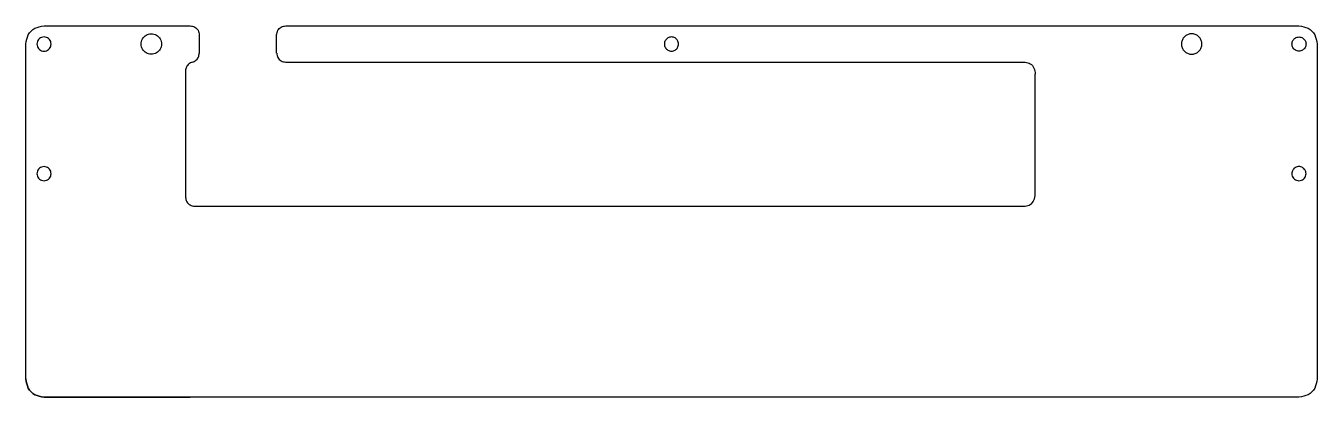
# Model space of a CAD drawing. Header units: millimetres. Extents: x 96 to 380, y 132 to 214.
import ezdxf

# ---------------------------------------------------------------- set-up
doc = ezdxf.new("R2010")
doc.units = ezdxf.units.MM
doc.layers.add('Layer_1', color=7, linetype='CONTINUOUS')

msp = doc.modelspace()

# ---------------------------------------------------------------- linework, layer by layer
at = {"layer": 'Layer_1', "color": 1}
for p, q in [((100.28851, 213.499549), (132.40541, 213.501149)), ((100.28851, 213.499548), (132.40541, 213.501148)), ((153.405668, 213.50146), (376.03877, 213.49946)), ((134.405735, 211.50129), (134.405735, 207.45581)), ((151.405743, 207.45581), (151.405743, 211.50129)), ((96.288726, 135.85392), (96.288726, 209.501445)), ((101.84648, 209.49912), (101.84648, 209.49912)), ((126.113459, 209.49912), (126.113459, 209.49912)), ((239.721534, 209.49912), (239.721534, 209.49912)), ((354.71346, 209.49912), (354.71346, 209.49912)), ((377.59661, 209.49912), (377.59661, 209.49912)), ((380.03745, 209.499378), (380.03745, 139.87538)), ((153.33365, 205.522705), (315.849447, 205.522705)), ((131.377935, 203.578431), (131.382235, 175.84851)), ((318.10364, 179.172272), (318.10364, 202.86299)), ((101.84401, 181.00311), (101.84401, 181.00311)), ((318.10371, 176.515619), (318.10364, 179.172272)), ((377.59386, 181.00311), (377.59386, 181.00311)), ((133.382225, 173.8485), (160.449435, 173.8513)), ((160.449435, 173.8513), (313.59608, 173.8513)), ((313.59608, 173.8513), (315.8499, 173.8555)), ((380.03745, 139.87538), (380.03845, 135.87505)), ((132.40535, 131.87329), (100.28845, 131.87529)), ((100.28851, 131.87569), (132.40541, 131.87369)), ((153.40535, 131.87307), (132.40535, 131.87329)), ((376.03845, 131.87507), (153.40535, 131.87307))]:
    msp.add_line(p, q, dxfattribs=at)
for points, knots in [([(96.288515, 209.499549), (96.398535, 210.200452), (96.615313, 211.581469), (98.20659, 213.172748), (99.587607, 213.389528), (100.28851, 213.499549)], [0, 0, 0, 0, 2.091435, 4.120838, 6.212274, 6.212274, 6.212274, 6.212274]), ([(96.288516, 209.499548), (96.398536, 210.200451), (96.615314, 211.581468), (98.206591, 213.172747), (99.587607, 213.389527), (100.28851, 213.499548)], [0, 0, 0, 0, 2.091435, 4.120838, 6.212273, 6.212273, 6.212273, 6.212273]), ([(132.40541, 213.501149), (132.755862, 213.446138), (133.446374, 213.337747), (134.242016, 212.542104), (134.350401, 211.851592), (134.40541, 211.501139)], [0, 0, 0, 0, 1.045721, 2.060429, 3.106148, 3.106148, 3.106148, 3.106148]), ([(132.40541, 213.501148), (132.755862, 213.446137), (133.446374, 213.337746), (134.242016, 212.542103), (134.350401, 211.851591), (134.40541, 211.501138)], [0, 0, 0, 0, 1.045721, 2.060429, 3.106148, 3.106148, 3.106148, 3.106148]), ([(151.405669, 211.50145), (151.460678, 211.851902), (151.569064, 212.542414), (152.364704, 213.338059), (153.055215, 213.446449), (153.405668, 213.50146)], [0, 0, 0, 0, 1.04572, 2.060426, 3.106147, 3.106147, 3.106147, 3.106147]), ([(376.03877, 213.49946), (376.739673, 213.389439), (378.120692, 213.172662), (379.711972, 211.581382), (379.928749, 210.200363), (380.03877, 209.49946)], [0, 0, 0, 0, 2.091437, 4.120842, 6.212279, 6.212279, 6.212279, 6.212279]), ([(101.84648, 209.49912), (101.827869, 209.316738), (101.790919, 208.954635), (101.504202, 208.476038), (101.084324, 208.120157), (100.564312, 207.931381), (100.012489, 207.931381), (99.493204, 208.120157), (99.070421, 208.476038), (98.794501, 208.954635), (98.698174, 209.49912), (98.794501, 210.043605), (99.070421, 210.522202), (99.493204, 210.878083), (100.012489, 211.066859), (100.564312, 211.066859), (101.084324, 210.878083), (101.504202, 210.522202), (101.790919, 210.043605), (101.827869, 209.681502), (101.84648, 209.49912)], [0, 0, 0, 0, 0.544375, 1.080807, 1.624791, 2.168566, 2.704478, 3.248253, 3.792237, 4.328669, 4.873044, 5.417418, 5.95385, 6.497835, 7.04161, 7.577521, 8.121296, 8.665281, 9.201713, 9.746087, 9.746087, 9.746087, 9.746087]), ([(121.613458, 209.49912), (121.675507, 209.895593), (121.797766, 210.676788), (122.69276, 211.536627), (123.863458, 211.855214), (125.034157, 211.536627), (125.929151, 210.676788), (126.05141, 209.895593), (126.113459, 209.49912)], [0, 0, 0, 0, 1.176049, 2.317236, 3.493285, 4.669333, 5.81052, 6.986569, 6.986569, 6.986569, 6.986569]), ([(239.721534, 209.49912), (239.678639, 209.224441), (239.594128, 208.683271), (238.973921, 208.087481), (238.164889, 207.866697), (237.347351, 208.087481), (236.752162, 208.683271), (236.530879, 209.49912), (236.752162, 210.314969), (237.347351, 210.910759), (238.164889, 211.131543), (238.973921, 210.910759), (239.594128, 210.314969), (239.678639, 209.773799), (239.721534, 209.49912)], [0, 0, 0, 0, 0.814752, 1.605221, 2.419712, 3.234202, 4.024672, 4.839424, 5.654175, 6.444645, 7.259135, 8.073626, 8.864095, 9.678847, 9.678847, 9.678847, 9.678847]), ([(354.71346, 209.49912), (354.686577, 209.236061), (354.633196, 208.713709), (354.219045, 208.023413), (353.612658, 207.510195), (352.861762, 207.238002), (352.064976, 207.238002), (351.315132, 207.510195), (350.704545, 208.023413), (350.305997, 208.713709), (350.166843, 209.49912), (350.305997, 210.284531), (350.704545, 210.974827), (351.315132, 211.488045), (352.064976, 211.760238), (352.861762, 211.760238), (353.612658, 211.488045), (354.219045, 210.974827), (354.633196, 210.284531), (354.686577, 209.762179), (354.71346, 209.49912)], [0, 0, 0, 0, 0.785171, 1.559105, 2.344276, 3.129447, 3.903381, 4.688552, 5.473723, 6.247657, 7.032828, 7.817999, 8.591933, 9.377104, 10.162275, 10.936209, 11.72138, 12.506551, 13.280485, 14.065656, 14.065656, 14.065656, 14.065656]), ([(374.4803, 209.49912), (374.523711, 209.773699), (374.609213, 210.314511), (375.228492, 210.909718), (376.038455, 211.130387), (376.848418, 210.909718), (377.467697, 210.314511), (377.553199, 209.773699), (377.59661, 209.49912)], [0, 0, 0, 0, 0.81479, 1.604815, 2.418227, 3.231639, 4.021664, 4.836454, 4.836454, 4.836454, 4.836454]), ([(126.113459, 209.49912), (126.05141, 209.102647), (125.929151, 208.321452), (125.034157, 207.461613), (123.863458, 207.143026), (122.69276, 207.461613), (121.797766, 208.321452), (121.675507, 209.102647), (121.613458, 209.49912)], [0, 0, 0, 0, 1.176049, 2.317236, 3.493285, 4.669333, 5.81052, 6.986569, 6.986569, 6.986569, 6.986569]), ([(132.891206, 205.519457), (133.168286, 205.629035), (133.716331, 205.845774), (134.28973, 206.58015), (134.367092, 207.164397), (134.406205, 207.459779)], [0, 0, 0, 0, 0.883261, 1.747033, 2.630293, 2.630293, 2.630293, 2.630293]), ([(151.4065, 207.522966), (151.461508, 207.172514), (151.569892, 206.482003), (152.365529, 205.686357), (153.056038, 205.577967), (153.40649, 205.522956)], [0, 0, 0, 0, 1.045719, 2.060423, 3.106142, 3.106142, 3.106142, 3.106142]), ([(377.59661, 209.49912), (377.553199, 209.224541), (377.467697, 208.683729), (376.848418, 208.088522), (376.038455, 207.867853), (375.228492, 208.088522), (374.609213, 208.683729), (374.523711, 209.224541), (374.4803, 209.49912)], [0, 0, 0, 0, 0.81479, 1.604815, 2.418227, 3.231639, 4.021664, 4.836454, 4.836454, 4.836454, 4.836454]), ([(132.892934, 205.518753), (132.615855, 205.409175), (132.067809, 205.192436), (131.49441, 204.45806), (131.417048, 203.873813), (131.377935, 203.578431)], [0, 0, 0, 0, 0.883261, 1.747032, 2.630293, 2.630293, 2.630293, 2.630293]), ([(315.849503, 205.522653), (316.249956, 205.443865), (317.069873, 205.28255), (317.933461, 204.199173), (318.044907, 203.322165), (318.103315, 202.862535)], [0, 0, 0, 0, 1.194112, 2.44491, 3.822334, 3.822334, 3.822334, 3.822334]), ([(101.84401, 181.00311), (101.825392, 180.820931), (101.788424, 180.459179), (101.501606, 179.981119), (101.081657, 179.625694), (100.561629, 179.437188), (100.009821, 179.437188), (99.490522, 179.625694), (99.067665, 179.981119), (98.791652, 180.459179), (98.695283, 181.00311), (98.791652, 181.547041), (99.067665, 182.025101), (99.490522, 182.380526), (100.009821, 182.569032), (100.561629, 182.569032), (101.081657, 182.380526), (101.501606, 182.025101), (101.788424, 181.547041), (101.825392, 181.185289), (101.84401, 181.00311)], [0, 0, 0, 0, 0.543765, 1.079748, 1.623512, 2.167277, 2.703259, 3.247024, 3.790789, 4.326771, 4.870536, 5.414301, 5.950284, 6.494048, 7.037813, 7.573796, 8.11756, 8.661325, 9.197308, 9.741072, 9.741072, 9.741072, 9.741072]), ([(377.59386, 181.00311), (377.575244, 180.820948), (377.538279, 180.45923), (377.251488, 179.981214), (376.831578, 179.625822), (376.311599, 179.437335), (375.759839, 179.43733), (375.240601, 179.625837), (374.817736, 179.981157), (374.541922, 180.459441), (374.428721, 181.092916), (374.624048, 181.81942), (375.219618, 182.414624), (376.037195, 182.635547), (376.846365, 182.414743), (377.466658, 181.818957), (377.551036, 181.277775), (377.59386, 181.00311)], [0, 0, 0, 0, 0.543714, 1.079647, 1.623361, 2.167075, 2.703008, 3.246722, 3.790436, 4.326369, 4.870083, 5.68474, 6.475234, 7.28989, 8.104546, 8.89504, 9.709697, 9.709697, 9.709697, 9.709697]), ([(315.8499, 173.8555), (316.250352, 173.934288), (317.070267, 174.095604), (317.933855, 175.178981), (318.045302, 176.055988), (318.10371, 176.515619)], [0, 0, 0, 0, 1.19411, 2.444908, 3.822332, 3.822332, 3.822332, 3.822332]), ([(131.382235, 175.84851), (131.437243, 175.498058), (131.545627, 174.807547), (132.341264, 174.011901), (133.031773, 173.903511), (133.382225, 173.8485)], [0, 0, 0, 0, 1.045719, 2.060423, 3.106142, 3.106142, 3.106142, 3.106142]), ([(100.28845, 131.87529), (99.587547, 131.985311), (98.20653, 132.202089), (96.615253, 133.793369), (96.398475, 135.174387), (96.288455, 135.87529)], [0, 0, 0, 0, 2.091435, 4.120838, 6.212275, 6.212275, 6.212275, 6.212275]), ([(96.288516, 135.87569), (96.398536, 135.174787), (96.615314, 133.793769), (98.206591, 132.202489), (99.587607, 131.985711), (100.28851, 131.87569)], [0, 0, 0, 0, 2.091437, 4.12084, 6.212274, 6.212274, 6.212274, 6.212274]), ([(380.03845, 135.87505), (379.928429, 135.17415), (379.711651, 133.793136), (378.120369, 132.201866), (376.739353, 131.98509), (376.03845, 131.87507)], [0, 0, 0, 0, 2.091428, 4.120827, 6.212263, 6.212263, 6.212263, 6.212263])]:
    msp.add_open_spline(points, degree=3, knots=knots, dxfattribs=at)

doc.saveas('drawing.dxf')
